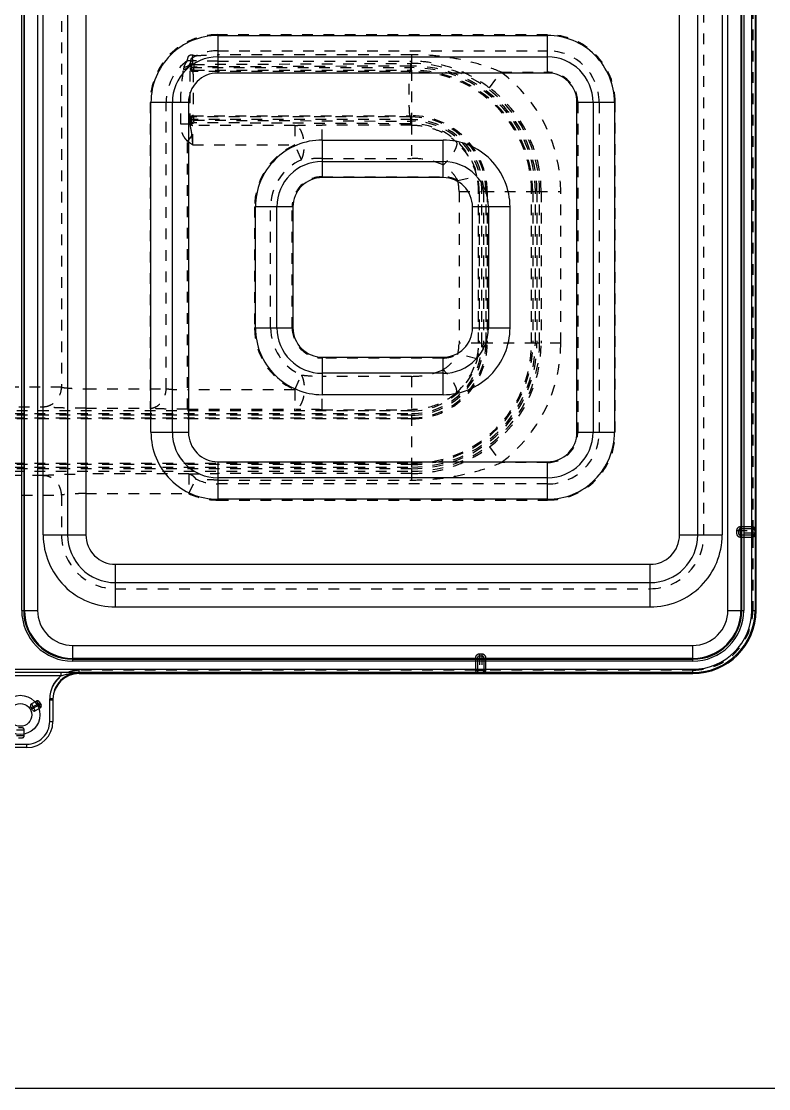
# Model space of a CAD drawing. Header units: millimetres. Extents: x 564 to 2602, y -1989 to 1042.
# Drawn here: x 785.9 to 900.4, y -61 to 102.4 of the extents above; entities that cross this region are included whole.
import ezdxf

# ---------------------------------------------------------------- set-up
doc = ezdxf.new("R2010")
doc.units = ezdxf.units.MM
doc.header["$LTSCALE"] = 16.335
doc.linetypes.add('HIDDEN', pattern=[0.2, 0.1, -0.1])
doc.layers.get('0').update_dxf_attribs({"linetype": 'CONTINUOUS'})
doc.layers.add('DEFAULT_2', color=8, linetype='HIDDEN')

msp = doc.modelspace()

# ---------------------------------------------------------------- linework, layer by layer
at = {"color": 7, "linetype": 'Continuous'}
for p, q in [((785.968, 12.248), (785.968, 117.248)), ((786.268, 117.248), (786.268, 12.248)), ((786.389, 12.248), (786.389, 117.248)), ((788.386, 117.248), (788.386, 12.248)), ((894.119, 12.248), (894.119, 117.248)), ((896.116, 117.248), (896.116, 12.248)), ((896.238, 12.248), (896.238, 117.248)), ((896.537, 117.248), (896.537, 12.248)), ((897.77, 12.248), (897.77, 117.248)), ((898.269, 117.248), (898.269, 12.248)), ((898.427, 12.248), (898.427, 117.248)), ((789.264, 23.798), (789.264, 105.698)), ((793, 105.698), (793, 23.798)), ((795.803, 105.698), (795.803, 23.798)), ((886.703, 23.798), (886.703, 105.698)), ((889.505, 23.798), (889.505, 105.698)), ((893.241, 105.698), (893.241, 23.798)), ((816.003, 100.242), (816.003, 94.498)), ((816.003, 100.242), (866.503, 100.242)), ((866.503, 94.498), (866.503, 100.242)), ((816.003, 96.96), (866.503, 96.96)), ((866.503, 94.498), (816.003, 94.498)), ((805.758, 39.498), (805.758, 89.998)), ((811.503, 89.998), (805.758, 89.998)), ((809.041, 39.498), (809.041, 89.998)), ((811.503, 89.998), (811.503, 39.498)), ((876.747, 89.998), (871.003, 89.998)), ((871.003, 39.498), (871.003, 89.998)), ((873.465, 89.998), (873.465, 39.498)), ((876.747, 89.998), (876.747, 39.498)), ((832.003, 84.242), (850.503, 84.242)), ((832.003, 84.242), (832.003, 78.498)), ((850.503, 78.498), (850.503, 84.242)), ((832.003, 80.96), (850.503, 80.96)), ((850.503, 78.498), (832.003, 78.498)), ((827.503, 73.998), (821.758, 73.998)), ((821.758, 55.498), (821.758, 73.998)), ((825.041, 55.498), (825.041, 73.998)), ((827.503, 73.998), (827.503, 55.498)), ((860.747, 73.998), (855.003, 73.998)), ((855.003, 55.498), (855.003, 73.998)), ((857.465, 73.998), (857.465, 55.498)), ((860.747, 73.998), (860.747, 55.498)), ((821.758, 55.498), (827.503, 55.498)), ((855.003, 55.498), (860.747, 55.498)), ((832.003, 50.998), (850.503, 50.998)), ((832.003, 50.998), (832.003, 45.253)), ((850.503, 45.253), (850.503, 50.998)), ((850.503, 48.536), (832.003, 48.536)), ((850.503, 45.253), (832.003, 45.253)), ((805.758, 39.498), (811.503, 39.498)), ((871.003, 39.498), (876.747, 39.498)), ((816.003, 34.998), (866.503, 34.998)), ((816.003, 34.998), (816.003, 29.253)), ((866.503, 29.253), (866.503, 34.998)), ((866.503, 32.536), (816.003, 32.536)), ((866.503, 29.253), (816.003, 29.253)), ((789.264, 23.798), (795.803, 23.798)), ((886.703, 23.798), (893.241, 23.798)), ((800.303, 19.298), (882.203, 19.298)), ((800.303, 19.298), (800.303, 12.759)), ((882.203, 12.759), (882.203, 19.298)), ((800.303, 16.496), (882.203, 16.496)), ((785.968, 12.248), (788.386, 12.248)), ((882.203, 12.759), (800.303, 12.759)), ((894.119, 12.248), (896.537, 12.248)), ((897.77, 12.248), (898.427, 12.248)), ((793.753, 6.882), (888.753, 6.882)), ((793.753, 6.882), (793.753, 4.463)), ((888.753, 4.463), (888.753, 6.882)), ((888.753, 4.884), (793.753, 4.884)), ((793.753, 4.763), (888.753, 4.763)), ((888.753, 4.463), (793.753, 4.463)), ((682.753, 3.231), (888.753, 3.231)), ((888.753, 2.731), (682.753, 2.731)), ((791.968, 2.223), (779.537, 2.223)), ((791.968, 2.723), (791.968, 2.223)), ((794.753, 2.689), (794.753, 2.574)), ((794.753, 2.574), (888.753, 2.574)), ((888.753, 2.574), (888.753, 3.231)), ((790.753, -1.314), (790.253, -1.314)), ((790.253, -4.752), (790.253, -1.314)), ((790.753, -1.314), (790.753, -4.752)), ((790.253, -4.752), (790.753, -4.752)), ((784.753, -8.252), (786.753, -8.252)), ((786.753, -8.752), (784.753, -8.752)), ((786.753, -8.752), (786.753, -8.252))]:
    msp.add_line(p, q, dxfattribs=at)
msp.add_lwpolyline([(634.203, 193.293), (1256.991, 193.293), (1256.991, -60.969), (634.203, -60.969)], close=True)
for radius in [3, 1.75]:
    msp.add_circle((785.753, -3.752), radius, dxfattribs=at)
for centre, radius, start, end in [((816.003, 89.998), 10.245, 89.99966, 180.00034), ((866.503, 89.998), 10.245, 359.99966, 90.00034), ((816.003, 89.998), 6.962, 90, 180), ((866.503, 89.998), 6.962, 0, 90), ((816.003, 89.998), 4.5, 89.99994, 180.00006), ((866.503, 89.998), 4.5, 359.99994, 90.00006), ((832.003, 73.998), 10.245, 89.99966, 180.00034), ((850.503, 73.998), 10.245, 359.99966, 90.00034), ((832.003, 73.998), 6.962, 90, 180), ((850.503, 73.998), 6.962, 0, 90), ((832.003, 73.998), 4.5, 89.99994, 180.00006), ((850.503, 73.998), 4.5, 359.99994, 90.00006), ((832.003, 55.498), 10.245, 179.99966, 270.00034), ((832.003, 55.498), 6.962, 180, 270), ((832.003, 55.498), 4.5, 179.99994, 270.00006), ((850.503, 55.498), 10.245, 269.99966, 0.00034), ((850.503, 55.498), 6.962, 270, 360), ((850.503, 55.498), 4.5, 269.99994, 0.00006), ((816.003, 39.498), 10.245, 179.99966, 270.00034), ((816.003, 39.498), 6.962, 180, 270), ((816.003, 39.498), 4.5, 179.99994, 270.00006), ((866.503, 39.498), 10.245, 269.99966, 0.00034), ((866.503, 39.498), 6.962, 270, 360), ((866.503, 39.498), 4.5, 269.99994, 0.00006), ((800.303, 23.798), 11.038, 179.99965, 270.00035), ((800.303, 23.798), 7.302, 180, 270), ((800.303, 23.798), 4.5, 179.99994, 270.00006), ((882.203, 23.798), 11.038, 269.99965, 0.00035), ((882.203, 23.798), 7.302, 270, 360), ((882.203, 23.798), 4.5, 269.99994, 0.00006), ((793.753, 12.248), 7.785, 179.99991, 270.00009), ((793.753, 12.248), 7.485, 180, 270), ((793.753, 12.248), 7.363, 180, 270), ((793.753, 12.248), 5.366, 179.99993, 270.00007), ((888.753, 12.248), 9.674, 270, 0), ((888.753, 12.248), 9.517, 270, 0), ((888.753, 12.248), 9.017, 270.00001, 359.99999), ((888.753, 12.248), 7.785, 269.99991, 0.00009), ((888.753, 12.248), 7.485, 270, 0), ((888.753, 12.248), 7.363, 270, 0), ((888.753, 12.248), 5.366, 269.99993, 0.00007), ((794.757, -1.314), 4.504, 128.25439, 180.00412), ((794.754, -1.427), 4.001, 90.01909, 178.40276), ((794.753, -1.308), 3.997, 89.99873, 180.01166), ((786.753, -4.752), 4, 270, 0), ((786.753, -4.752), 3.5, 269.99937, 0.00063)]:
    msp.add_arc(centre, radius, start, end, dxfattribs=at)
msp.add_open_spline([(791.968, 2.223), (792.194, 2.301), (792.657, 2.418), (793.35, 2.577), (794.05, 2.671), (794.519, 2.691), (794.753, 2.689)], degree=3, knots=[0, 0, 0, 0, 0.2533285, 0.5038675, 0.7524236, 1, 1, 1, 1], dxfattribs=at)
at = {"layer": 'DEFAULT_2', "color": 8, "linetype": 'HIDDEN'}
for p, q in [((792.066, 105.698), (792.066, 46.407)), ((890.439, 23.798), (890.439, 105.698)), ((897.927, 104.448), (897.927, 25.048)), ((816.003, 100.242), (816.003, 100.369)), ((866.503, 100.369), (816.003, 100.369)), ((866.503, 100.369), (866.503, 100.242)), ((816.003, 97.907), (866.503, 97.907)), ((845.653, 97.301), (816.003, 97.301)), ((845.653, 97.301), (845.653, 95.968)), ((811.783, 86.657), (811.783, 95.941)), ((811.915, 95.416), (811.783, 95.548)), ((811.783, 95.166), (811.915, 95.324)), ((811.915, 95.416), (811.915, 95.324)), ((811.915, 95.416), (812.35, 95.416)), ((811.915, 95.324), (845.67, 95.324)), ((812.183, 95.947), (812.183, 96.357)), ((812.183, 95.947), (812.315, 95.815)), ((812.317, 94.924), (812.185, 94.767)), ((812.185, 94.741), (812.185, 94.767)), ((812.315, 95.815), (845.461, 95.967)), ((812.317, 94.924), (845.463, 94.924)), ((845.496, 95.568), (812.35, 95.416)), ((812.35, 95.324), (812.35, 95.416)), ((816.003, 96.312), (845.653, 96.312)), ((845.438, 94.741), (845.566, 94.925)), ((845.496, 95.568), (845.496, 95.324)), ((845.653, 94.924), (845.653, 87.771)), ((845.67, 95.324), (845.67, 95.568)), ((845.653, 94.741), (812.185, 94.741)), ((857.593, 92.23), (859.393, 94.625)), ((859.393, 94.625), (866.503, 94.625)), ((805.631, 89.998), (805.631, 43.175)), ((805.631, 89.998), (805.758, 89.998)), ((808.093, 46.171), (808.093, 89.998)), ((810.314, 86.657), (810.314, 89.998)), ((811.503, 89.998), (811.783, 89.998)), ((871.13, 89.998), (871.13, 39.498)), ((874.412, 89.998), (874.412, 39.498)), ((876.747, 89.998), (876.874, 89.998)), ((876.874, 39.498), (876.874, 89.998)), ((811.783, 86.657), (810.314, 86.657)), ((811.915, 87.372), (811.783, 87.529)), ((811.783, 87.148), (811.915, 87.28)), ((845.67, 87.372), (811.915, 87.372)), ((811.915, 87.372), (811.915, 87.28)), ((812.35, 87.28), (811.915, 87.28)), ((812.315, 86.88), (812.183, 86.748)), ((812.183, 83.482), (812.183, 86.748)), ((812.185, 87.954), (845.653, 87.954)), ((812.185, 87.929), (812.185, 87.954)), ((812.185, 87.929), (812.317, 87.771)), ((845.461, 86.728), (812.315, 86.88)), ((845.463, 87.771), (812.317, 87.771)), ((812.35, 87.28), (812.35, 87.372)), ((812.35, 87.28), (845.496, 87.128)), ((845.566, 87.771), (845.438, 87.954)), ((845.496, 87.372), (845.496, 87.128)), ((845.653, 86.728), (845.653, 81.43)), ((845.67, 87.127), (845.67, 87.372)), ((827.804, 86.478), (812.183, 86.478)), ((827.804, 86.478), (827.804, 83.482)), ((845.653, 86.529), (832.003, 86.529)), ((832.003, 84.242), (832.003, 86.529)), ((811.376, 84.028), (812.048, 84.932)), ((811.376, 43.018), (811.376, 84.028)), ((812.183, 83.482), (827.804, 83.482)), ((828.801, 81.23), (827.804, 83.482)), ((832.003, 81.43), (845.653, 81.43)), ((832.003, 78.625), (850.503, 78.625)), ((852.743, 78.046), (855.657, 78.744)), ((852.944, 76.348), (856.432, 76.348)), ((852.944, 76.348), (852.944, 53.148)), ((855.94, 53.148), (855.94, 76.348)), ((856.033, 76.348), (856.033, 53.148)), ((856.432, 53.148), (856.432, 76.348)), ((856.677, 76.348), (864.628, 76.348)), ((856.677, 76.348), (856.677, 53.148)), ((857.076, 53.148), (857.076, 76.348)), ((857.259, 76.348), (857.259, 53.148)), ((864.046, 53.148), (864.046, 76.348)), ((864.229, 76.348), (864.229, 53.148)), ((864.628, 53.148), (864.628, 76.348)), ((864.873, 76.348), (868.519, 76.348)), ((864.873, 76.348), (864.873, 53.148)), ((865.272, 53.148), (865.272, 76.348)), ((865.523, 76.348), (865.523, 53.148)), ((868.519, 53.148), (868.519, 76.348)), ((821.631, 73.998), (821.758, 73.998)), ((821.631, 73.998), (821.631, 55.498)), ((824.093, 55.498), (824.093, 73.998)), ((827.376, 55.498), (827.376, 73.998)), ((821.758, 55.498), (821.631, 55.498)), ((856.432, 53.148), (852.944, 53.148)), ((864.628, 53.148), (856.677, 53.148)), ((868.519, 53.148), (864.873, 53.148)), ((850.503, 50.871), (832.003, 50.871)), ((855.657, 50.752), (852.743, 51.449)), ((827.804, 46.014), (828.801, 48.265)), ((845.653, 48.066), (832.003, 48.066)), ((845.653, 48.066), (845.653, 42.368)), ((792.066, 46.407), (779.439, 46.407)), ((795.803, 46.171), (808.093, 46.171)), ((827.804, 46.014), (811.376, 46.014)), ((827.804, 46.014), (827.804, 43.018)), ((832.003, 42.966), (832.003, 45.253)), ((845.653, 42.768), (725.853, 42.768)), ((782.241, 43.411), (789.264, 43.411)), ((795.801, 43.175), (805.631, 43.175)), ((811.375, 43.018), (827.804, 43.018)), ((832.003, 42.966), (845.653, 42.966)), ((725.853, 42.368), (845.653, 42.368)), ((845.653, 42.124), (725.853, 42.124)), ((725.853, 41.724), (845.653, 41.724)), ((845.653, 41.541), (725.853, 41.541)), ((845.653, 42.124), (845.653, 34.172)), ((876.874, 39.498), (876.747, 39.498)), ((857.593, 37.265), (859.393, 34.871)), ((725.853, 34.754), (845.653, 34.754)), ((845.653, 34.571), (725.853, 34.571)), ((866.503, 34.871), (859.393, 34.871)), ((725.853, 34.172), (845.653, 34.172)), ((845.653, 33.927), (725.853, 33.927)), ((725.853, 33.528), (845.653, 33.528)), ((789.264, 32.885), (782.241, 32.885)), ((811.563, 33.12), (795.801, 33.12)), ((811.563, 33.12), (811.563, 30.124)), ((845.653, 33.183), (816.003, 33.183)), ((845.653, 33.927), (845.653, 32.195)), ((811.563, 30.124), (812.617, 32.35)), ((816.003, 32.195), (845.653, 32.195)), ((866.503, 31.588), (816.003, 31.588)), ((779.439, 29.889), (792.066, 29.889)), ((792.066, 29.889), (792.066, 23.798)), ((795.803, 30.124), (811.563, 30.124)), ((816.003, 29.126), (816.003, 29.253)), ((816.003, 29.126), (866.503, 29.126)), ((866.503, 29.253), (866.503, 29.126)), ((897.927, 25.048), (896.052, 25.048)), ((896.053, 23.448), (896.053, 25.048)), ((897.953, 24.748), (896.053, 24.748)), ((897.953, 24.748), (897.953, 23.748)), ((895.453, 24.448), (898.318, 24.448)), ((895.453, 24.448), (895.453, 24.048)), ((898.318, 24.048), (895.453, 24.048)), ((895.753, 24.448), (895.753, 24.048)), ((896.052, 23.448), (897.927, 23.448)), ((897.953, 23.748), (896.053, 23.748)), ((897.927, 23.448), (897.927, 12.248)), ((898.253, 24.448), (898.253, 24.048)), ((898.318, 24.448), (898.318, 24.048)), ((800.303, 15.562), (882.203, 15.562)), ((855.453, 4.949), (855.453, 3.074)), ((855.453, 4.948), (857.053, 4.948)), ((855.753, 4.948), (855.753, 3.048)), ((856.453, 5.548), (856.053, 5.548)), ((856.053, 5.548), (856.053, 2.682)), ((856.453, 5.248), (856.053, 5.248)), ((856.453, 5.548), (856.453, 2.682)), ((856.753, 4.948), (856.753, 3.048)), ((857.052, 3.074), (857.052, 4.949)), ((855.453, 3.074), (794.751, 3.074)), ((794.753, 2.689), (794.753, 3.074)), ((856.753, 3.048), (855.753, 3.048)), ((856.453, 2.748), (856.053, 2.748)), ((856.053, 2.682), (856.453, 2.682)), ((888.753, 3.074), (857.052, 3.074)), ((788.224, -1.633), (787.444, -2.083)), ((788.224, -1.633), (788.824, -2.672)), ((790.253, -1.429), (790.753, -1.429)), ((787.635, -3.012), (787.335, -2.492)), ((787.435, -2.666), (788.734, -1.916)), ((787.444, -2.083), (788.044, -3.122)), ((787.535, -2.839), (788.834, -2.089)), ((788.824, -2.672), (788.044, -3.122)), ((788.634, -1.742), (788.934, -2.262)), ((785.153, -6.052), (786.353, -6.052)), ((786.053, -5.752), (785.453, -5.752)), ((786.353, -6.952), (786.353, -6.052)), ((786.353, -6.952), (785.153, -6.952)), ((785.453, -7.252), (786.053, -7.252))]:
    msp.add_line(p, q, dxfattribs=at)
for centre, radius, start, end in [((816.003, 89.998), 10.372, 89.99973, 179.99989), ((866.503, 89.998), 10.372, 359.99971, 90.00029), ((816.003, 89.998), 7.91, 125.89893, 179.99967), ((816.003, 89.998), 7.91, 90, 115.34367), ((866.503, 89.998), 7.91, 0, 90), ((812.883, 94.769), 2.158, 163.32147, 173.18961), ((812.372, 95.94), 0.589, 170.86636, 179.91843), ((812.183, 95.547), 0.4, 90.04054, 179.881), ((812.183, 95.167), 0.4, 180.15132, 270.27011), ((812.182, 95.141), 0.4, 180.02022, 270.37096), ((812.182, 95.957), 0.4, 89.97104, 168.89433), ((812.316, 95.414), 0.401, 90.18928, 179.81072), ((812.316, 95.325), 0.401, 180.2445, 270.0987), ((845.668, 51.122), 44.846, 90.02013, 90.26524), ((845.463, 132.911), 37.987, 270.00015, 270.15611), ((845.67, 63.922), 31.646, 89.99941, 90.315), ((845.67, 132.967), 38.043, 269.84402, 269.97397), ((845.653, 76.348), 19.62, 0, 90), ((845.653, 76.348), 18.577, 0, 90), ((845.653, 76.348), 19.22, 0.00005, 89.94836), ((845.653, 76.348), 18.976, 0.00002, 89.9477), ((845.653, 76.348), 18.393, 0, 90), ((845.653, 76.348), 22.866, 0.00002, 53.06372), ((866.503, 89.998), 4.627, 359.99999, 90.00001), ((845.653, 76.348), 19.87, 0, 53.06372), ((812.182, 87.555), 0.4, 89.6292, 179.98111), ((812.183, 87.528), 0.4, 89.7289, 179.84968), ((812.183, 87.149), 0.4, 180.07774, 269.96153), ((812.182, 86.877), 0.4, 180.06101, 270.0568), ((812.316, 87.371), 0.401, 89.87093, 179.78587), ((812.316, 87.281), 0.401, 180.1913, 269.8087), ((845.669, 131.644), 44.916, 269.73477, 269.9795), ((845.463, 49.789), 37.982, 89.84387, 89.99986), ((845.67, 118.776), 31.649, 269.68498, 270.00055), ((845.67, 49.727), 38.044, 90.02604, 90.15598), ((845.653, 76.348), 11.607, 0, 90), ((845.653, 76.348), 11.423, 0, 90), ((845.653, 76.348), 10.38, 0, 90), ((845.653, 76.348), 11.024, 359.99991, 89.90997), ((845.653, 76.348), 10.78, 359.99995, 89.90793), ((832.003, 73.998), 10.372, 113.87836, 179.99964), ((845.861, 76.398), 10.072, 13.46736, 48.72269), ((832.003, 73.998), 7.91, 113.87836, 179.99967), ((832.003, 73.998), 4.627, 89.9999, 180.0001), ((850.503, 73.998), 4.627, 61.03854, 90), ((845.653, 76.348), 10.287, 0, 13.47026), ((845.653, 76.348), 7.291, 0, 13.47028), ((832.003, 55.498), 10.372, 180, 246.12164), ((832.003, 55.498), 7.91, 180, 246.12164), ((832.003, 55.498), 4.627, 179.99999, 270.00001), ((845.653, 53.148), 19.62, 270, 0), ((845.653, 53.148), 19.22, 270.00005, 359.99995), ((845.653, 53.148), 18.976, 270.00002, 359.99998), ((845.653, 53.148), 18.577, 270, 0), ((845.653, 53.148), 18.393, 270, 0), ((845.653, 53.148), 11.607, 270, 0), ((845.653, 53.148), 11.423, 270, 0), ((845.653, 53.148), 11.024, 269.99991, 0.00009), ((845.653, 53.148), 10.78, 269.99996, 0.00004), ((845.653, 53.148), 10.38, 270, 0), ((845.653, 53.148), 7.291, 346.52972, 0), ((845.653, 53.148), 10.287, 346.52976, 0), ((845.653, 53.148), 19.87, 306.93628, 0), ((845.653, 53.148), 22.866, 306.93628, 359.99997), ((850.503, 55.498), 4.627, 270.00002, 298.96146), ((845.86, 53.098), 10.073, 311.2793, 346.53066), ((866.503, 39.498), 10.372, 269.99973, 359.99989), ((866.503, 39.498), 7.91, 270, 359.99967), ((866.503, 39.498), 4.627, 269.9999, 0.0001), ((816.003, 39.498), 7.91, 244.65628, 270), ((816.003, 39.498), 10.372, 244.65628, 270), ((896.053, 24.448), 0.6, 90.06458, 180.001), ((896.053, 24.448), 0.3, 90, 180), ((897.953, 24.448), 0.3, 0, 90), ((800.303, 23.798), 8.236, 180, 270), ((882.203, 23.798), 8.236, 270, 360), ((896.053, 24.048), 0.6, 179.99975, 269.93471), ((896.053, 24.048), 0.3, 180, 270), ((897.953, 24.048), 0.3, 270, 0), ((888.753, 12.248), 9.174, 270.00001, 359.99999), ((856.053, 4.948), 0.6, 89.99951, 179.93469), ((856.053, 4.948), 0.3, 90, 180), ((856.453, 4.948), 0.6, 0.06541, 90.00014), ((856.453, 4.948), 0.3, 0, 90), ((856.053, 3.048), 0.3, 180, 270), ((856.453, 3.048), 0.3, 270, 0), ((788.374, -1.892), 0.3, 30, 120), ((794.724, -1.43), 3.971, 178.35312, 179.99316), ((787.594, -2.342), 0.3, 120, 210), ((787.894, -2.862), 0.3, 210, 300), ((788.674, -2.412), 0.3, 300, 30), ((786.053, -6.052), 0.3, 0, 90), ((786.053, -6.952), 0.3, 270, 0)]:
    msp.add_arc(centre, radius, start, end, dxfattribs=at)
for points, knots in [([(810.816, 95.389), (810.844, 95.48), (810.977, 95.843), (811.187, 96.175), (811.365, 96.405)], [0, 0, 0, 0, 0.2467056, 1, 1, 1, 1]), ([(811.365, 96.405), (811.366, 96.501), (811.386, 96.709), (811.47, 96.972), (811.612, 97.17), (811.774, 97.283), (811.962, 97.317), (812.082, 97.292), (812.136, 97.275)], [0, 0, 0, 0, 0.2095691, 0.4555817, 0.5933022, 0.7372176, 0.875634, 1, 1, 1, 1]), ([(811.365, 96.405), (811.461, 96.395), (811.639, 96.392), (811.814, 96.434), (811.886, 96.468)], [0, 0, 0, 0, 0.5491962, 1, 1, 1, 1]), ([(811.886, 96.468), (811.867, 96.383), (811.834, 96.238), (811.8, 96.094), (811.79, 96.034)], [0, 0, 0, 0, 0.590747, 1, 1, 1, 1]), ([(811.886, 96.468), (811.898, 96.525), (811.922, 96.615), (811.962, 96.72), (811.996, 96.778), (812.024, 96.813), (812.053, 96.821), (812.064, 96.816)], [0, 0, 0, 0, 0.4230318, 0.6748355, 0.8198991, 0.9113624, 1, 1, 1, 1]), ([(812.136, 97.275), (812.132, 97.19), (812.117, 97.035), (812.085, 96.883), (812.064, 96.816)], [0, 0, 0, 0, 0.5497555, 1, 1, 1, 1]), ([(812.064, 96.816), (812.075, 96.757), (812.096, 96.652), (812.125, 96.514), (812.152, 96.421), (812.17, 96.369), (812.183, 96.357)], [0, 0, 0, 0, 0.376686, 0.6747431, 0.8848527, 1, 1, 1, 1]), ([(812.136, 97.275), (812.177, 97.261), (812.335, 97.211), (812.496, 97.171), (812.617, 97.146)], [0, 0, 0, 0, 0.257634, 1, 1, 1, 1]), ([(812.617, 97.146), (813.151, 97.185), (814.278, 97.267), (815.408, 97.301), (816.003, 97.301)], [0, 0, 0, 0, 0.4739745, 1, 1, 1, 1]), ([(859.393, 94.625), (858.317, 95.097), (856.097, 95.883), (852.669, 96.701), (849.179, 97.193), (846.829, 97.305), (845.653, 97.301)], [0, 0, 0, 0, 0.2503525, 0.4998875, 0.7494841, 1, 1, 1, 1]), ([(810.314, 89.998), (810.314, 90.454), (810.344, 91.351), (810.493, 93.027), (810.649, 94.244), (810.741, 95.025)], [0, 0, 0, 0, 0.2707933, 0.5328666, 1, 1, 1, 1]), ([(810.741, 95.025), (810.886, 95.066), (811.155, 95.168), (811.497, 95.378), (811.723, 95.641), (811.783, 95.847), (811.783, 95.941)], [0, 0, 0, 0, 0.3077637, 0.5822876, 0.8095591, 1, 1, 1, 1]), ([(810.817, 95.388), (810.942, 95.409), (811.175, 95.466), (811.479, 95.605), (811.695, 95.796), (811.774, 95.956), (811.79, 96.034)], [0, 0, 0, 0, 0.3092192, 0.5807698, 0.807178, 1, 1, 1, 1]), ([(816.003, 96.312), (815.674, 96.312), (814.401, 96.316), (813.127, 96.331), (812.183, 96.357)], [0, 0, 0, 0, 0.2578458, 1, 1, 1, 1]), ([(812.339, 95.691), (812.337, 95.708), (812.334, 95.737), (812.329, 95.775), (812.323, 95.799), (812.318, 95.813), (812.315, 95.815)], [0, 0, 0, 0, 0.3928439, 0.6957177, 0.8986033, 1, 1, 1, 1]), ([(812.34, 95.05), (812.339, 95.033), (812.336, 95.004), (812.331, 94.965), (812.325, 94.941), (812.32, 94.927), (812.317, 94.924)], [0, 0, 0, 0, 0.3895352, 0.6913372, 0.8955007, 1, 1, 1, 1]), ([(812.339, 95.691), (812.34, 95.671), (812.347, 95.58), (812.349, 95.488), (812.35, 95.416)], [0, 0, 0, 0, 0.2170903, 1, 1, 1, 1]), ([(812.34, 95.05), (812.342, 95.07), (812.348, 95.161), (812.35, 95.252), (812.35, 95.324)], [0, 0, 0, 0, 0.2175189, 1, 1, 1, 1]), ([(845.461, 95.967), (845.464, 95.965), (845.469, 95.952), (845.475, 95.928), (845.48, 95.89), (845.488, 95.816), (845.493, 95.707), (845.495, 95.616), (845.496, 95.568)], [0, 0, 0, 0, 0.0308246, 0.0940679, 0.1895291, 0.315968, 0.6432691, 1, 1, 1, 1]), ([(845.496, 95.324), (845.496, 95.276), (845.494, 95.185), (845.489, 95.076), (845.482, 95.003), (845.477, 94.965), (845.471, 94.94), (845.466, 94.927), (845.463, 94.924)], [0, 0, 0, 0, 0.3550236, 0.6811378, 0.8076691, 0.903715, 0.967956, 1, 1, 1, 1]), ([(845.582, 95.324), (845.582, 95.276), (845.581, 95.185), (845.579, 95.077), (845.576, 95.003), (845.573, 94.965), (845.57, 94.941), (845.569, 94.928), (845.566, 94.925)], [0, 0, 0, 0, 0.3571219, 0.6848261, 0.8116182, 0.9073934, 0.9706097, 1, 1, 1, 1]), ([(857.593, 92.23), (856.717, 92.888), (854.886, 94.057), (851.923, 95.344), (848.828, 96.133), (846.711, 96.312), (845.653, 96.312)], [0, 0, 0, 0, 0.2562074, 0.5057165, 0.752511, 1, 1, 1, 1]), ([(845.67, 95.568), (845.669, 95.618), (845.667, 95.709), (845.664, 95.818), (845.66, 95.889), (845.658, 95.927), (845.655, 95.952), (845.655, 95.964), (845.653, 95.968)], [0, 0, 0, 0, 0.3702112, 0.6886554, 0.8131934, 0.9084892, 0.9714341, 1, 1, 1, 1]), ([(845.653, 94.924), (845.654, 94.928), (845.655, 94.941), (845.658, 94.966), (845.66, 95.004), (845.664, 95.075), (845.667, 95.183), (845.669, 95.275), (845.67, 95.324)], [0, 0, 0, 0, 0.0300975, 0.0941036, 0.189951, 0.3145425, 0.6318623, 1, 1, 1, 1]), ([(812.185, 94.741), (812.19, 94.708), (812.191, 94.603), (812.2, 94.39), (812.203, 94.068), (812.209, 93.651), (812.212, 93.151), (812.216, 92.374), (812.217, 91.766), (812.217, 91.348)], [0, 0, 0, 0, 0.0293619, 0.0930323, 0.1887829, 0.3133111, 0.4623005, 0.6304626, 1, 1, 1, 1]), ([(845.438, 87.954), (845.431, 87.965), (845.422, 87.999), (845.408, 88.063), (845.395, 88.158), (845.383, 88.28), (845.371, 88.429), (845.354, 88.678), (845.337, 89.047), (845.32, 89.546), (845.308, 90.11), (845.301, 90.718), (845.298, 91.348), (845.3, 91.978), (845.308, 92.586), (845.32, 93.149), (845.337, 93.649), (845.354, 94.017), (845.371, 94.267), (845.383, 94.416), (845.395, 94.538), (845.407, 94.632), (845.42, 94.697), (845.43, 94.731), (845.438, 94.741)], [0, 0, 0, 0, 0.0055001, 0.0152428, 0.0292082, 0.0473163, 0.0694101, 0.0952953, 0.1575735, 0.231956, 0.3158425, 0.4062527, 0.499989, 0.5937249, 0.684134, 0.7680184, 0.8423977, 0.904674, 0.9305599, 0.952652, 0.9707501, 0.9846941, 0.9944247, 1, 1, 1, 1]), ([(812.217, 91.348), (812.217, 90.93), (812.216, 90.322), (812.212, 89.545), (812.209, 89.045), (812.203, 88.628), (812.2, 88.306), (812.191, 88.093), (812.19, 87.987), (812.185, 87.955)], [0, 0, 0, 0, 0.3695298, 0.5376972, 0.686685, 0.811204, 0.906972, 0.9706332, 1, 1, 1, 1]), ([(811.376, 84.028), (811.246, 84.173), (810.962, 84.494), (810.607, 85.093), (810.368, 85.836), (810.314, 86.378), (810.314, 86.657)], [0, 0, 0, 0, 0.2007497, 0.4413179, 0.7124369, 1, 1, 1, 1]), ([(812.048, 84.932), (812.033, 85.094), (811.994, 85.402), (811.915, 85.843), (811.827, 86.253), (811.783, 86.523), (811.783, 86.657)], [0, 0, 0, 0, 0.2788211, 0.5331552, 0.7701383, 1, 1, 1, 1]), ([(812.339, 87.005), (812.337, 86.988), (812.334, 86.959), (812.329, 86.92), (812.323, 86.896), (812.318, 86.883), (812.315, 86.88)], [0, 0, 0, 0, 0.3928438, 0.6957191, 0.898602, 1, 1, 1, 1]), ([(812.34, 87.646), (812.339, 87.663), (812.336, 87.692), (812.331, 87.73), (812.325, 87.755), (812.32, 87.769), (812.317, 87.771)], [0, 0, 0, 0, 0.3895351, 0.6913369, 0.8955003, 1, 1, 1, 1]), ([(812.339, 87.005), (812.34, 87.024), (812.347, 87.116), (812.349, 87.208), (812.35, 87.28)], [0, 0, 0, 0, 0.2170914, 1, 1, 1, 1]), ([(812.35, 87.372), (812.35, 87.397), (812.349, 87.488), (812.345, 87.58), (812.34, 87.646)], [0, 0, 0, 0, 0.2734847, 1, 1, 1, 1]), ([(845.496, 87.128), (845.495, 87.077), (845.493, 86.985), (845.487, 86.877), (845.481, 86.809), (845.475, 86.771), (845.469, 86.746), (845.465, 86.731), (845.461, 86.728)], [0, 0, 0, 0, 0.3821359, 0.6839173, 0.8005068, 0.8971944, 0.9654204, 1, 1, 1, 1]), ([(845.463, 87.771), (845.466, 87.769), (845.471, 87.755), (845.477, 87.731), (845.482, 87.692), (845.489, 87.619), (845.494, 87.511), (845.496, 87.42), (845.496, 87.372)], [0, 0, 0, 0, 0.032044, 0.096285, 0.1923309, 0.3188622, 0.6449764, 1, 1, 1, 1]), ([(845.584, 87.372), (845.583, 87.419), (845.582, 87.511), (845.58, 87.619), (845.576, 87.692), (845.573, 87.731), (845.57, 87.755), (845.569, 87.768), (845.566, 87.771)], [0, 0, 0, 0, 0.3570898, 0.6847927, 0.8115956, 0.9073856, 0.9706152, 1, 1, 1, 1]), ([(845.653, 87.771), (845.654, 87.768), (845.655, 87.755), (845.658, 87.73), (845.659, 87.692), (845.663, 87.62), (845.666, 87.512), (845.669, 87.421), (845.67, 87.372)], [0, 0, 0, 0, 0.0300225, 0.0940043, 0.1898525, 0.3144628, 0.6318309, 1, 1, 1, 1]), ([(845.67, 87.127), (845.668, 87.078), (845.666, 86.986), (845.662, 86.878), (845.659, 86.806), (845.658, 86.768), (845.655, 86.744), (845.654, 86.731), (845.653, 86.728)], [0, 0, 0, 0, 0.370292, 0.6888203, 0.8133854, 0.9086778, 0.9715758, 1, 1, 1, 1]), ([(827.804, 86.478), (828.135, 86.487), (829.534, 86.519), (830.934, 86.529), (832.003, 86.529)], [0, 0, 0, 0, 0.2364241, 1, 1, 1, 1]), ([(828.801, 81.23), (828.913, 81.445), (829.091, 81.936), (829.228, 82.739), (829.254, 83.603), (829.159, 84.458), (828.953, 85.231), (828.694, 85.785), (828.436, 86.124), (828.236, 86.307), (828.026, 86.431), (827.876, 86.471), (827.804, 86.478)], [0, 0, 0, 0, 0.1239698, 0.2654606, 0.4160801, 0.5657904, 0.7047219, 0.8245758, 0.8761131, 0.9220641, 0.9628025, 1, 1, 1, 1]), ([(845.653, 86.529), (846.284, 86.529), (847.543, 86.416), (849.358, 85.915), (851.041, 85.104), (852.043, 84.373), (852.506, 83.968)], [0, 0, 0, 0, 0.2537215, 0.5046704, 0.7527354, 1, 1, 1, 1]), ([(812.183, 83.482), (812.116, 83.525), (811.843, 83.7), (811.573, 83.882), (811.376, 84.028)], [0, 0, 0, 0, 0.2437362, 1, 1, 1, 1]), ([(812.183, 83.482), (812.172, 83.607), (812.13, 84.091), (812.087, 84.574), (812.048, 84.932)], [0, 0, 0, 0, 0.2587176, 1, 1, 1, 1]), ([(852.506, 83.968), (852.552, 83.911), (852.591, 83.789), (852.594, 83.61), (852.558, 83.352), (852.426, 82.966), (852.171, 82.453), (851.817, 81.901), (851.401, 81.351), (850.96, 80.849), (850.653, 80.544), (850.503, 80.405)], [0, 0, 0, 0, 0.0510888, 0.085037, 0.1264011, 0.2338288, 0.3706941, 0.5292581, 0.6957147, 0.8557172, 1, 1, 1, 1]), ([(832.003, 81.43), (831.447, 81.43), (830.377, 81.39), (829.311, 81.292), (828.801, 81.23)], [0, 0, 0, 0, 0.5194433, 1, 1, 1, 1]), ([(850.502, 80.405), (849.791, 80.758), (848.187, 81.269), (846.521, 81.429), (845.653, 81.43)], [0, 0, 0, 0, 0.4779944, 1, 1, 1, 1]), ([(852.743, 78.046), (852.471, 78.537), (851.823, 79.435), (850.96, 80.131), (850.503, 80.405)], [0, 0, 0, 0, 0.5128309, 1, 1, 1, 1]), ([(850.503, 49.091), (850.959, 49.365), (851.823, 50.061), (852.471, 50.959), (852.743, 51.449)], [0, 0, 0, 0, 0.4871869, 1, 1, 1, 1]), ([(845.653, 48.066), (846.521, 48.066), (848.187, 48.226), (849.791, 48.737), (850.502, 49.091)], [0, 0, 0, 0, 0.5220008, 1, 1, 1, 1]), ([(852.506, 45.528), (852.557, 45.591), (852.596, 45.731), (852.591, 45.932), (852.539, 46.217), (852.382, 46.628), (852.104, 47.157), (851.74, 47.703), (851.22, 48.371), (850.792, 48.823), (850.503, 49.09)], [0, 0, 0, 0, 0.0573091, 0.0956572, 0.1420598, 0.2599812, 0.4041013, 0.5626848, 0.7222059, 1, 1, 1, 1]), ([(828.801, 48.265), (828.894, 48.087), (829.061, 47.652), (829.217, 46.889), (829.261, 45.984), (829.166, 45.041), (828.934, 44.194), (828.639, 43.616), (828.364, 43.299), (828.13, 43.109), (827.929, 43.03), (827.804, 43.018)], [0, 0, 0, 0, 0.1032312, 0.2374353, 0.3972976, 0.5662287, 0.7214205, 0.8455175, 0.8944169, 0.9355162, 1, 1, 1, 1]), ([(828.801, 48.265), (829.048, 48.236), (830.112, 48.121), (831.182, 48.066), (832.003, 48.066)], [0, 0, 0, 0, 0.2330516, 1, 1, 1, 1]), ([(789.264, 43.411), (789.613, 43.418), (790.351, 43.583), (791.292, 44.263), (791.912, 45.266), (792.06, 46.036), (792.066, 46.407)], [0, 0, 0, 0, 0.2323303, 0.4892981, 0.7529706, 1, 1, 1, 1]), ([(792.066, 46.407), (792.151, 46.387), (792.349, 46.351), (792.837, 46.286), (793.602, 46.226), (794.65, 46.182), (795.407, 46.171), (795.803, 46.171)], [0, 0, 0, 0, 0.069918, 0.1603941, 0.39448, 0.6830668, 1, 1, 1, 1]), ([(805.631, 43.175), (805.938, 43.187), (806.421, 43.318), (806.976, 43.688), (807.366, 44.077), (807.681, 44.552), (807.986, 45.241), (808.084, 45.804), (808.093, 46.171)], [0, 0, 0, 0, 0.2173455, 0.3396853, 0.4693523, 0.6040775, 0.7402432, 1, 1, 1, 1]), ([(808.093, 46.171), (808.305, 46.143), (808.782, 46.097), (809.876, 46.031), (810.758, 46.014), (811.376, 46.014)], [0, 0, 0, 0, 0.1954793, 0.436537, 1, 1, 1, 1]), ([(852.506, 45.528), (851.583, 44.718), (849.404, 43.413), (846.904, 42.966), (845.653, 42.966)], [0, 0, 0, 0, 0.4953191, 1, 1, 1, 1]), ([(795.801, 43.175), (795.108, 43.175), (793.785, 43.185), (791.951, 43.23), (790.614, 43.29), (789.759, 43.355), (789.414, 43.391), (789.264, 43.411)], [0, 0, 0, 0, 0.317656, 0.6066176, 0.841043, 0.9310103, 1, 1, 1, 1]), ([(811.375, 43.018), (810.295, 43.018), (808.752, 43.035), (806.838, 43.101), (806.004, 43.147), (805.631, 43.175)], [0, 0, 0, 0, 0.5639665, 0.8051312, 1, 1, 1, 1]), ([(832.003, 42.966), (831.64, 42.966), (830.241, 42.97), (828.841, 42.989), (827.804, 43.018)], [0, 0, 0, 0, 0.2589242, 1, 1, 1, 1]), ([(845.653, 33.183), (846.711, 33.184), (848.828, 33.362), (851.923, 34.152), (854.886, 35.439), (856.717, 36.607), (857.593, 37.266)], [0, 0, 0, 0, 0.2474893, 0.4942806, 0.7437929, 1, 1, 1, 1]), ([(845.653, 32.195), (846.829, 32.191), (849.179, 32.302), (852.669, 32.794), (856.097, 33.613), (858.317, 34.398), (859.393, 34.871)], [0, 0, 0, 0, 0.2505182, 0.5001124, 0.7496488, 1, 1, 1, 1]), ([(789.264, 32.885), (789.414, 32.905), (789.759, 32.941), (790.614, 33.006), (791.951, 33.066), (793.785, 33.11), (795.108, 33.12), (795.801, 33.12)], [0, 0, 0, 0, 0.0689894, 0.158957, 0.3933835, 0.682346, 1, 1, 1, 1]), ([(792.066, 29.889), (792.06, 30.259), (791.912, 31.029), (791.292, 32.033), (790.351, 32.712), (789.613, 32.878), (789.264, 32.885)], [0, 0, 0, 0, 0.2470307, 0.5107044, 0.7676719, 1, 1, 1, 1]), ([(811.563, 33.12), (812.273, 33.145), (813.753, 33.175), (815.233, 33.183), (816.003, 33.183)], [0, 0, 0, 0, 0.4801061, 1, 1, 1, 1]), ([(811.563, 33.12), (811.66, 33.113), (811.861, 33.063), (812.143, 32.901), (812.401, 32.657), (812.548, 32.458), (812.617, 32.35)], [0, 0, 0, 0, 0.2161819, 0.4524473, 0.7142335, 1, 1, 1, 1]), ([(816.003, 32.195), (815.408, 32.194), (814.278, 32.228), (813.151, 32.31), (812.617, 32.349)], [0, 0, 0, 0, 0.5259012, 1, 1, 1, 1]), ([(795.803, 30.124), (795.407, 30.124), (794.65, 30.114), (793.602, 30.07), (792.837, 30.009), (792.349, 29.945), (792.151, 29.909), (792.066, 29.889)], [0, 0, 0, 0, 0.3169332, 0.60552, 0.8396058, 0.930082, 1, 1, 1, 1]), ([(897.927, 25.048), (897.961, 25.047), (898.028, 25.038), (898.116, 24.987), (898.182, 24.915), (898.251, 24.805), (898.305, 24.648), (898.316, 24.515), (898.318, 24.448)], [0, 0, 0, 0, 0.1288802, 0.2534775, 0.3763493, 0.4978306, 0.7441336, 1, 1, 1, 1]), ([(897.927, 25.048), (897.929, 25.009), (897.932, 24.954), (897.936, 24.883), (897.939, 24.838), (897.943, 24.802), (897.945, 24.773), (897.949, 24.759), (897.95, 24.748), (897.953, 24.748)], [0, 0, 0, 0, 0.3805011, 0.5532701, 0.7042226, 0.8282065, 0.9204464, 0.9779751, 1, 1, 1, 1]), ([(898.318, 24.048), (898.315, 23.981), (898.306, 23.848), (898.251, 23.691), (898.182, 23.581), (898.116, 23.509), (898.029, 23.457), (897.961, 23.447), (897.927, 23.448)], [0, 0, 0, 0, 0.2558323, 0.5019537, 0.6234432, 0.746204, 0.8713081, 1, 1, 1, 1]), ([(897.927, 23.448), (897.929, 23.486), (897.932, 23.542), (897.937, 23.612), (897.94, 23.658), (897.944, 23.693), (897.946, 23.723), (897.95, 23.736), (897.951, 23.748), (897.953, 23.748)], [0, 0, 0, 0, 0.3809349, 0.5539357, 0.7051468, 0.8293688, 0.9217279, 0.979089, 1, 1, 1, 1]), ([(794.751, 3.074), (794.457, 3.072), (793.868, 3.015), (792.738, 2.673), (791.486, 1.837), (790.651, 0.583), (790.311, -0.546), (790.254, -1.136), (790.253, -1.43)], [0, 0, 0, 0, 0.1252704, 0.2506012, 0.5000001, 0.7493995, 0.8747287, 1, 1, 1, 1]), ([(794.753, 2.689), (794.537, 2.693), (793.609, 2.71), (792.681, 2.723), (791.968, 2.723)], [0, 0, 0, 0, 0.2323441, 1, 1, 1, 1]), ([(855.453, 3.074), (855.452, 3.04), (855.462, 2.972), (855.513, 2.884), (855.586, 2.818), (855.696, 2.75), (855.853, 2.695), (855.985, 2.684), (856.053, 2.682)], [0, 0, 0, 0, 0.1287796, 0.2537858, 0.3766252, 0.4980715, 0.7442342, 1, 1, 1, 1]), ([(855.753, 3.048), (855.753, 3.05), (855.741, 3.052), (855.727, 3.055), (855.698, 3.058), (855.662, 3.061), (855.617, 3.064), (855.546, 3.068), (855.491, 3.071), (855.453, 3.074)], [0, 0, 0, 0, 0.0220731, 0.0796431, 0.17191, 0.2959014, 0.4468468, 0.6195979, 1, 1, 1, 1]), ([(856.453, 2.682), (856.52, 2.684), (856.652, 2.695), (856.81, 2.75), (856.919, 2.818), (856.992, 2.884), (857.043, 2.972), (857.053, 3.04), (857.052, 3.074)], [0, 0, 0, 0, 0.2555735, 0.5016705, 0.6232048, 0.7460651, 0.8712156, 1, 1, 1, 1]), ([(856.753, 3.048), (856.753, 3.05), (856.764, 3.05), (856.778, 3.054), (856.807, 3.056), (856.843, 3.06), (856.888, 3.063), (856.959, 3.068), (857.014, 3.071), (857.053, 3.074)], [0, 0, 0, 0, 0.0209675, 0.0783754, 0.1707648, 0.2949988, 0.4462027, 0.6191763, 1, 1, 1, 1])]:
    msp.add_open_spline(points, degree=3, knots=knots, dxfattribs=at)
msp.add_open_spline([(812.064, 96.816), (812.256, 96.912), (812.44, 97.024), (812.617, 97.146)], degree=3, dxfattribs=at)

doc.saveas('drawing.dxf')
